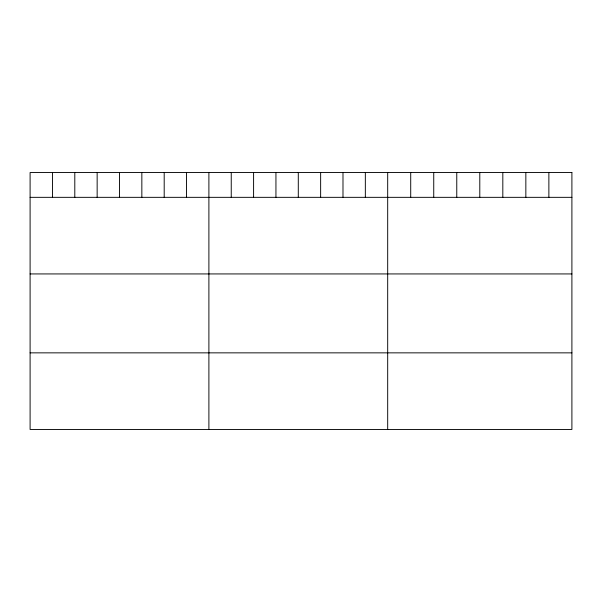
<?xml version="1.0" encoding="UTF-8"?>
<svg xmlns="http://www.w3.org/2000/svg" width="602" height="602" viewBox="0 0 602 602"><rect width="100%" height="100%" fill="white"/><g stroke="black" fill="none" stroke-linecap="round" stroke-linejoin="round"><path stroke-width="0.9" d="M30.1 197.336L571.9 197.336M30.1 273.933L571.9 273.933M30.1 352.855L571.9 352.855M548.873 172.548L548.873 197.336M525.847 172.548L525.847 197.336M502.82 172.548L502.82 197.336M479.794 172.548L479.794 197.336M456.767 172.548L456.767 197.336M433.741 172.548L433.741 197.336M410.714 172.548L410.714 197.336M387.688 172.548L387.688 429.452M365.339 172.548L365.339 197.336M342.989 172.548L342.989 197.336M320.64 172.548L320.64 197.336M298.291 172.548L298.291 197.336M275.942 172.548L275.942 197.336M253.592 172.548L253.592 197.336M231.243 172.548L231.243 197.336M208.894 172.548L208.894 429.452M186.545 172.548L186.545 197.336M164.195 172.548L164.195 197.336M141.846 172.548L141.846 197.336M119.497 172.548L119.497 197.336M97.148 172.548L97.148 197.336M74.799 172.548L74.799 197.336M52.449 172.548L52.449 197.336M571.9 172.548L30.1 172.548L30.1 429.452L571.9 429.452L571.9 172.548"/></g></svg>
